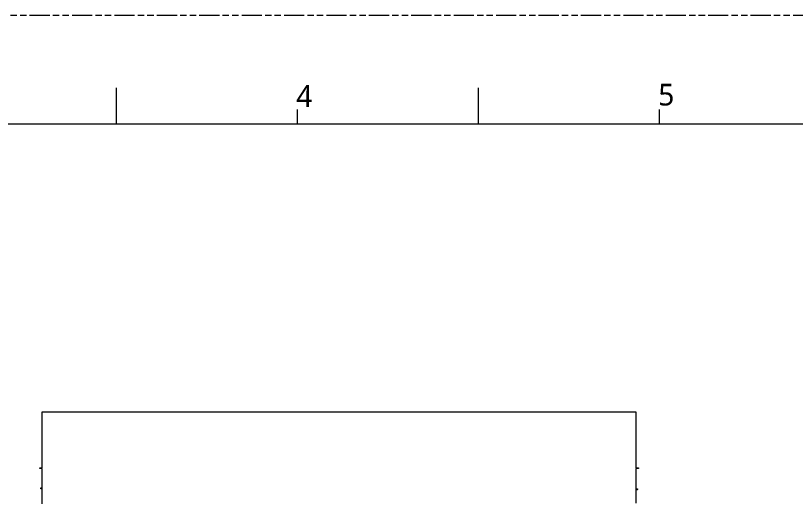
# Model space of a CAD drawing. Extents: x 2541 to 3941, y 2348 to 3338.
# Drawn here: x 3045 to 3412.8, y 3110.6 to 3337.7 of the extents above; entities that cross this region are included whole.
import ezdxf

# ---------------------------------------------------------------- set-up
doc = ezdxf.new("R2010")
doc.units = 0
doc.linetypes.add('PHANTOM', pattern=[29.5, 9.5, -1.5, 3, -1.5, 3, -1.5, 9.5])
doc.layers.get('0').update_dxf_attribs({"lineweight": 0})
doc.layers.add('DIM', color=100, linetype='Continuous', lineweight=15)
doc.layers.add('備註', color=1, linetype='Continuous', lineweight=0)
doc.styles.get("Standard").update_dxf_attribs({"font": 'simplex.shx', "height": 2.7})

msp = doc.modelspace()

# ---------------------------------------------------------------- linework, layer by layer
at = {"lineweight": 0}
for p, q in [((3092.64313, 3286.45212), (3092.64313, 3303.51774)), ((3263.29933, 3286.45212), (3263.29933, 3303.51774)), ((3177.97123, 3286.45212), (3177.97123, 3293.27837)), ((3348.62743, 3286.45212), (3348.62743, 3293.27837)), ((3898.1404, 3286.45212), (2580.67453, 3286.45212))]:
    msp.add_line(p, q, dxfattribs=at)
at = {"linetype": 'Continuous'}
msp.add_lwpolyline([(3056.60194, 2683.81142, -1), (3056.60194, 2684.21142), (3057.60194, 2684.21142), (3057.60194, 2700.51142), (3057.60194, 2908.81142), (3056.60194, 2908.81142, -1), (3056.60194, 2909.21142), (3057.60194, 2909.21142), (3057.60194, 3107.51142), (3057.60194, 3123.81142), (3056.60194, 3123.81142, -1), (3056.60194, 3124.21142), (3057.60194, 3124.21142), (3057.60194, 3150.51142), (3070.60194, 3150.51142), (3324.60194, 3150.51142), (3337.60194, 3150.51142), (3337.60194, 3124.21142), (3338.60194, 3124.21142, -1), (3338.60194, 3123.81142), (3337.60194, 3123.81142), (3337.60194, 3107.51142)], format="xyb", dxfattribs=at)
for points in [[(3056.85194, 3114.51142, -0.414222), (3057.10194, 3114.76142, -0.414222), (3057.35194, 3114.51142, -0.414222), (3057.10194, 3114.26142, -0.414222)], [(3337.85194, 3114.01142, -0.414222), (3338.10194, 3114.26142, -0.414222), (3338.35194, 3114.01142, -0.414222), (3338.10194, 3113.76142, -0.414222)]]:
    msp.add_lwpolyline(points, format="xyb", close=True, dxfattribs=at)
at = {"layer": '備註', "color": 2, "linetype": 'PHANTOM', "lineweight": 0}
msp.add_line((3941.15578, 3337.66953), (2541.41878, 3337.66953), dxfattribs=at)

# ---------------------------------------------------------------- texts
at = {"layer": 'DIM', "char_height": 10.239372, "width": 6.2340332, "attachment_point": 1}
for s, insert in [('{\\fMicrosoft JhengHei|b0|i0|c136|p0;\\C0;4}', (3177.36755, 3304.76331)), ('{\\fMicrosoft JhengHei|b0|i0|c136|p0;\\C0;5}', (3348.06812, 3305.45171))]:
    msp.add_mtext(s, dxfattribs=dict(at, insert=insert))

doc.saveas('drawing.dxf')
